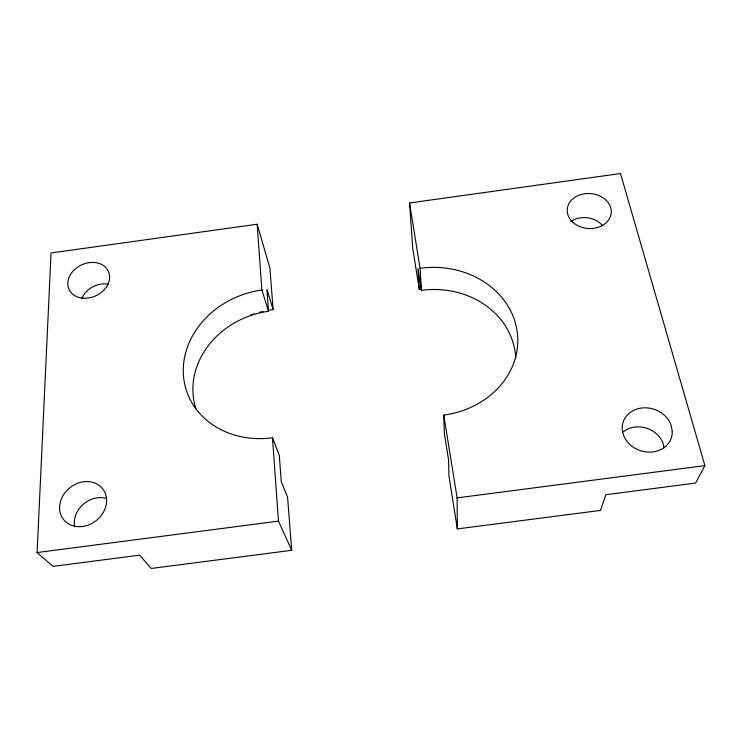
<?xml version="1.0" encoding="UTF-8"?>
<svg xmlns="http://www.w3.org/2000/svg" width="742" height="742" viewBox="0 0 742 742"><rect width="100%" height="100%" fill="white"/><g stroke="black" fill="none" stroke-linecap="round" stroke-linejoin="round"><path stroke-width="1.11" d="M257.149 224.223L261.88 290.029A85.256 73.486 -18.5 0 0 183.422 375.229A85.256 73.486 -18.5 0 0 272.49 437.799L279.289 455.356L281.255 481.614L287.59 497.223L291.689 550.304L151.229 568.455L139.617 555.164L52.951 566.396L37.1 552.549L51.05 252.966L257.149 224.223L269.902 268.048L273.112 309.609A106.06 93.399 -19.2 0 0 268.623 310.314M704.9 465.633L695.551 483.088L605.862 494.71L600.519 510.413L457.35 528.907L448.956 476.104L448.539 459.632L444.356 433.532L443.753 415.056A85.701 74.237 -3.2 0 0 516.988 330.181A85.701 74.237 -3.2 0 0 420.074 268.289L409.538 202.965L620.488 173.545L704.9 465.633L457.118 497.882L457.35 528.907M37.1 552.549L278.463 521.134L291.689 550.304M261.88 290.029L268.539 311.269A82.279 71.696 -18.8 0 0 195.934 408.898M273.112 309.609L266.907 289.278L268.539 311.269M663.979 447.88L663.339 444.143A24.393 21.156 19.1 0 0 623.104 431.965M443.753 415.056L457.118 497.882M515.709 358.191A82.696 72.401 -2.9 0 0 421.437 290.363L417.941 268.521L419.304 289.621A106.579 94.28 -2.5 0 1 421.577 289.334M419.304 289.621L412.738 248.329L409.538 202.965M272.49 437.799L278.463 521.134M420.074 268.289L421.437 290.363M81.815 298.553A20.934 16.686 -25.2 0 1 108.351 284.232M74.673 526.699A23.948 20.479 -38.8 0 1 83.039 504.449A23.948 20.479 -38.8 0 1 106.412 498.429M250.787 314.886A106.06 93.399 -19.2 0 1 254.07 313.829M259.626 312.261A106.06 93.399 -19.2 0 1 262.993 311.445M570.793 221.468A21.323 17.131 5.1 0 1 602.717 225.856M672.252 431.343L671.222 425.565A25.339 21.787 18 0 0 630.644 412.135A25.339 21.787 18 0 0 637.267 449.42A25.339 21.787 18 0 0 672.252 431.343M83.076 298.182A21.648 17.02 -24.8 0 0 108.963 272.806A21.648 17.02 -24.8 0 0 74.079 270.014A21.648 17.02 -24.8 0 0 83.076 298.182M82.779 526.458A24.876 21.064 -37.9 0 0 103.602 490.091A24.876 21.064 -37.9 0 0 62.884 495.832A24.876 21.064 -37.9 0 0 82.779 526.458M572.963 222.368A22.065 17.493 4.6 0 0 610.249 216.942A22.065 17.493 4.6 0 0 584.483 193.792A22.065 17.493 4.6 0 0 572.963 222.368"/></g></svg>
